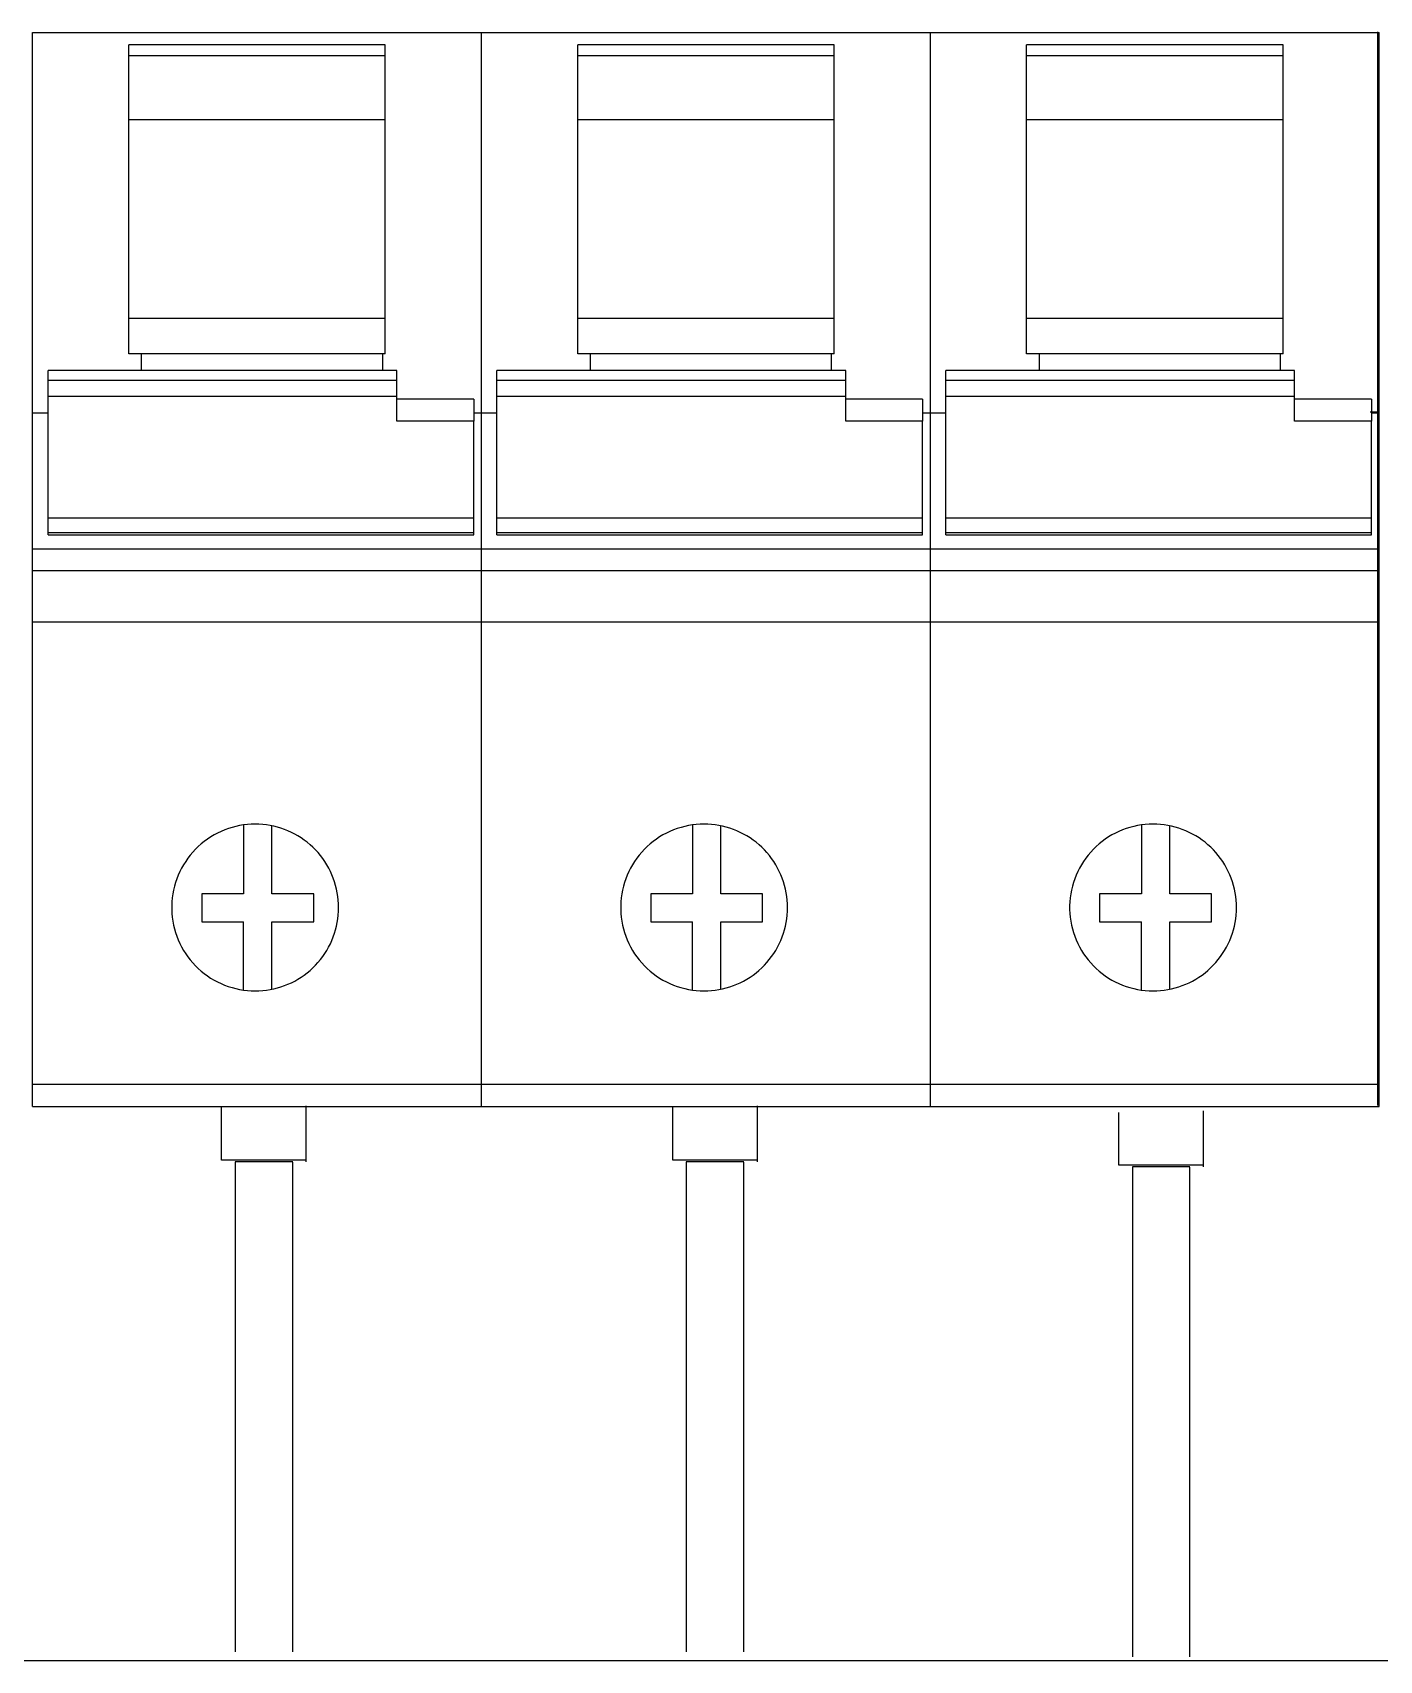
# Model space of a CAD drawing. Header units: millimetres. Extents: x 3609 to 5941, y 2453 to 3731.
# Drawn here: x 4321.2 to 4371.5, y 2543.6 to 2604.4 of the extents above; entities that cross this region are included whole.
import ezdxf

# ---------------------------------------------------------------- set-up
doc = ezdxf.new("R2010")
doc.units = ezdxf.units.MM

msp = doc.modelspace()

# ---------------------------------------------------------------- linework, layer by layer
for p, q in [((4321.211, 2590.189), (4321.211, 2604.393)), ((4321.211, 2604.393), (4337.97, 2604.393)), ((4324.802, 2592.389), (4324.802, 2603.936)), ((4334.379, 2603.936), (4324.802, 2603.936)), ((4334.379, 2592.389), (4334.379, 2603.936)), ((4337.97, 2590.189), (4337.97, 2604.393)), ((4337.976, 2590.189), (4337.976, 2604.393)), ((4337.976, 2604.393), (4354.736, 2604.393)), ((4341.567, 2592.389), (4341.567, 2603.936)), ((4351.144, 2603.936), (4341.567, 2603.936)), ((4351.144, 2592.389), (4351.144, 2603.936)), ((4354.736, 2590.189), (4354.736, 2604.393)), ((4354.741, 2590.189), (4354.741, 2604.393)), ((4354.741, 2604.393), (4371.501, 2604.393)), ((4358.332, 2592.389), (4358.332, 2603.936)), ((4367.91, 2603.936), (4358.332, 2603.936)), ((4367.91, 2592.389), (4367.91, 2603.936)), ((4371.453, 2590.221), (4371.453, 2604.425)), ((4371.501, 2590.189), (4371.501, 2604.393)), ((4334.379, 2603.529), (4324.802, 2603.529)), ((4351.144, 2603.529), (4341.567, 2603.529)), ((4367.91, 2603.529), (4358.332, 2603.529)), ((4334.379, 2601.136), (4324.802, 2601.136)), ((4351.144, 2601.136), (4341.567, 2601.136)), ((4367.91, 2601.136), (4358.332, 2601.136)), ((4324.802, 2593.728), (4334.379, 2593.728)), ((4341.567, 2593.728), (4351.144, 2593.728)), ((4358.332, 2593.728), (4367.91, 2593.728)), ((4325.281, 2592.389), (4324.802, 2592.389)), ((4334.283, 2592.389), (4325.281, 2592.389)), ((4325.281, 2591.765), (4325.281, 2592.389)), ((4334.379, 2592.389), (4334.283, 2592.389)), ((4334.283, 2591.765), (4334.283, 2592.389)), ((4342.046, 2592.389), (4341.567, 2592.389)), ((4351.049, 2592.389), (4342.046, 2592.389)), ((4342.046, 2591.765), (4342.046, 2592.389)), ((4351.144, 2592.389), (4351.049, 2592.389)), ((4351.049, 2591.765), (4351.049, 2592.389)), ((4358.811, 2592.389), (4358.332, 2592.389)), ((4367.814, 2592.389), (4358.811, 2592.389)), ((4358.811, 2591.765), (4358.811, 2592.389)), ((4367.91, 2592.389), (4367.814, 2592.389)), ((4367.814, 2591.765), (4367.814, 2592.389)), ((4334.81, 2591.765), (4321.785, 2591.765)), ((4321.785, 2591.408), (4321.785, 2591.765)), ((4334.81, 2591.408), (4334.81, 2591.765)), ((4351.575, 2591.765), (4338.55, 2591.765)), ((4338.55, 2591.408), (4338.55, 2591.765)), ((4351.575, 2591.408), (4351.575, 2591.765)), ((4368.341, 2591.765), (4355.316, 2591.765)), ((4355.316, 2591.408), (4355.316, 2591.765)), ((4368.341, 2591.408), (4368.341, 2591.765)), ((4321.785, 2590.809), (4321.785, 2591.408)), ((4321.785, 2591.408), (4334.81, 2591.408)), ((4334.81, 2590.809), (4334.81, 2591.408)), ((4337.97, 2585.103), (4337.97, 2591.478)), ((4338.55, 2590.809), (4338.55, 2591.408)), ((4338.55, 2591.408), (4351.575, 2591.408)), ((4351.575, 2590.809), (4351.575, 2591.408)), ((4354.736, 2585.103), (4354.736, 2591.478)), ((4355.316, 2590.809), (4355.316, 2591.408)), ((4355.316, 2591.408), (4368.341, 2591.408)), ((4368.341, 2590.809), (4368.341, 2591.408)), ((4371.453, 2585.136), (4371.453, 2591.51)), ((4371.501, 2585.103), (4371.501, 2591.478)), ((4321.785, 2590.809), (4334.81, 2590.809)), ((4321.785, 2590.616), (4321.785, 2590.809)), ((4321.785, 2590.413), (4321.785, 2590.616)), ((4334.81, 2590.687), (4334.81, 2590.809)), ((4337.683, 2590.701), (4334.81, 2590.701)), ((4334.81, 2590.56), (4334.81, 2590.687)), ((4334.81, 2590.43), (4334.81, 2590.56)), ((4337.683, 2590.701), (4337.683, 2589.874)), ((4338.55, 2590.809), (4351.575, 2590.809)), ((4338.55, 2590.616), (4338.55, 2590.809)), ((4338.55, 2590.413), (4338.55, 2590.616)), ((4351.575, 2590.687), (4351.575, 2590.809)), ((4354.448, 2590.701), (4351.575, 2590.701)), ((4351.575, 2590.56), (4351.575, 2590.687)), ((4351.575, 2590.43), (4351.575, 2590.56)), ((4354.448, 2590.701), (4354.448, 2589.874)), ((4355.316, 2590.809), (4368.341, 2590.809)), ((4355.316, 2590.616), (4355.316, 2590.809)), ((4355.316, 2590.413), (4355.316, 2590.616)), ((4368.341, 2590.687), (4368.341, 2590.809)), ((4371.214, 2590.701), (4368.341, 2590.701)), ((4368.341, 2590.56), (4368.341, 2590.687)), ((4368.341, 2590.43), (4368.341, 2590.56)), ((4371.214, 2590.701), (4371.214, 2589.874)), ((4321.211, 2585.103), (4321.211, 2590.189)), ((4321.211, 2590.189), (4321.785, 2590.189)), ((4321.785, 2590.201), (4321.785, 2590.413)), ((4321.785, 2589.982), (4321.785, 2590.201)), ((4321.785, 2589.755), (4321.785, 2589.982)), ((4334.81, 2590.296), (4334.81, 2590.43)), ((4334.81, 2590.158), (4334.81, 2590.296)), ((4334.81, 2590.017), (4334.81, 2590.158)), ((4334.81, 2589.874), (4334.81, 2590.017)), ((4337.683, 2589.874), (4334.81, 2589.874)), ((4337.683, 2590.189), (4337.97, 2590.189)), ((4337.683, 2589.698), (4337.683, 2589.874)), ((4337.976, 2585.103), (4337.976, 2590.189)), ((4337.976, 2590.189), (4338.55, 2590.189)), ((4338.55, 2590.201), (4338.55, 2590.413)), ((4338.55, 2589.982), (4338.55, 2590.201)), ((4338.55, 2589.755), (4338.55, 2589.982)), ((4351.575, 2590.296), (4351.575, 2590.43)), ((4351.575, 2590.158), (4351.575, 2590.296)), ((4351.575, 2590.017), (4351.575, 2590.158)), ((4351.575, 2589.874), (4351.575, 2590.017)), ((4354.448, 2589.874), (4351.575, 2589.874)), ((4354.448, 2590.189), (4354.736, 2590.189)), ((4354.448, 2589.698), (4354.448, 2589.874)), ((4354.741, 2585.103), (4354.741, 2590.189)), ((4354.741, 2590.189), (4355.316, 2590.189)), ((4355.316, 2590.201), (4355.316, 2590.413)), ((4355.316, 2589.982), (4355.316, 2590.201)), ((4355.316, 2589.755), (4355.316, 2589.982)), ((4368.341, 2590.296), (4368.341, 2590.43)), ((4368.341, 2590.158), (4368.341, 2590.296)), ((4368.341, 2590.017), (4368.341, 2590.158)), ((4368.341, 2589.874), (4368.341, 2590.017)), ((4371.214, 2589.874), (4368.341, 2589.874)), ((4371.166, 2590.221), (4371.453, 2590.221)), ((4371.214, 2590.189), (4371.501, 2590.189)), ((4371.214, 2589.698), (4371.214, 2589.874)), ((4321.785, 2589.521), (4321.785, 2589.755)), ((4321.785, 2589.282), (4321.785, 2589.521)), ((4321.785, 2589.037), (4321.785, 2589.282)), ((4337.683, 2589.519), (4337.683, 2589.698)), ((4337.683, 2589.336), (4337.683, 2589.519)), ((4337.683, 2589.151), (4337.683, 2589.336)), ((4338.55, 2589.521), (4338.55, 2589.755)), ((4338.55, 2589.282), (4338.55, 2589.521)), ((4338.55, 2589.037), (4338.55, 2589.282)), ((4354.448, 2589.519), (4354.448, 2589.698)), ((4354.448, 2589.336), (4354.448, 2589.519)), ((4354.448, 2589.151), (4354.448, 2589.336)), ((4355.316, 2589.521), (4355.316, 2589.755)), ((4355.316, 2589.282), (4355.316, 2589.521)), ((4355.316, 2589.037), (4355.316, 2589.282)), ((4371.214, 2589.519), (4371.214, 2589.698)), ((4371.214, 2589.336), (4371.214, 2589.519)), ((4371.214, 2589.151), (4371.214, 2589.336)), ((4321.785, 2588.788), (4321.785, 2589.037)), ((4321.785, 2588.536), (4321.785, 2588.788)), ((4337.683, 2588.962), (4337.683, 2589.151)), ((4337.683, 2588.772), (4337.683, 2588.962)), ((4337.683, 2588.579), (4337.683, 2588.772)), ((4338.55, 2588.788), (4338.55, 2589.037)), ((4338.55, 2588.536), (4338.55, 2588.788)), ((4354.448, 2588.962), (4354.448, 2589.151)), ((4354.448, 2588.772), (4354.448, 2588.962)), ((4354.448, 2588.579), (4354.448, 2588.772)), ((4355.316, 2588.788), (4355.316, 2589.037)), ((4355.316, 2588.536), (4355.316, 2588.788)), ((4371.214, 2588.962), (4371.214, 2589.151)), ((4371.214, 2588.772), (4371.214, 2588.962)), ((4371.214, 2588.579), (4371.214, 2588.772)), ((4321.785, 2588.282), (4321.785, 2588.536)), ((4321.785, 2588.026), (4321.785, 2588.282)), ((4321.785, 2587.77), (4321.785, 2588.026)), ((4337.683, 2588.386), (4337.683, 2588.579)), ((4337.683, 2588.191), (4337.683, 2588.386)), ((4337.683, 2587.995), (4337.683, 2588.191)), ((4338.55, 2588.282), (4338.55, 2588.536)), ((4338.55, 2588.026), (4338.55, 2588.282)), ((4338.55, 2587.77), (4338.55, 2588.026)), ((4354.448, 2588.386), (4354.448, 2588.579)), ((4354.448, 2588.191), (4354.448, 2588.386)), ((4354.448, 2587.995), (4354.448, 2588.191)), ((4355.316, 2588.282), (4355.316, 2588.536)), ((4355.316, 2588.026), (4355.316, 2588.282)), ((4355.316, 2587.77), (4355.316, 2588.026)), ((4371.214, 2588.386), (4371.214, 2588.579)), ((4371.214, 2588.191), (4371.214, 2588.386)), ((4371.214, 2587.995), (4371.214, 2588.191)), ((4321.785, 2587.514), (4321.785, 2587.77)), ((4321.785, 2587.259), (4321.785, 2587.514)), ((4337.683, 2587.799), (4337.683, 2587.995)), ((4337.683, 2587.603), (4337.683, 2587.799)), ((4337.683, 2587.408), (4337.683, 2587.603)), ((4338.55, 2587.514), (4338.55, 2587.77)), ((4338.55, 2587.259), (4338.55, 2587.514)), ((4354.448, 2587.799), (4354.448, 2587.995)), ((4354.448, 2587.603), (4354.448, 2587.799)), ((4354.448, 2587.408), (4354.448, 2587.603)), ((4355.316, 2587.514), (4355.316, 2587.77)), ((4355.316, 2587.259), (4355.316, 2587.514)), ((4371.214, 2587.799), (4371.214, 2587.995)), ((4371.214, 2587.603), (4371.214, 2587.799)), ((4371.214, 2587.408), (4371.214, 2587.603)), ((4321.785, 2587.006), (4321.785, 2587.259)), ((4321.785, 2586.756), (4321.785, 2587.006)), ((4337.683, 2587.214), (4337.683, 2587.408)), ((4337.683, 2587.021), (4337.683, 2587.214)), ((4337.683, 2586.829), (4337.683, 2587.021)), ((4337.683, 2586.64), (4337.683, 2586.829)), ((4338.55, 2587.006), (4338.55, 2587.259)), ((4338.55, 2586.756), (4338.55, 2587.006)), ((4354.448, 2587.214), (4354.448, 2587.408)), ((4354.448, 2587.021), (4354.448, 2587.214)), ((4354.448, 2586.829), (4354.448, 2587.021)), ((4354.448, 2586.64), (4354.448, 2586.829)), ((4355.316, 2587.006), (4355.316, 2587.259)), ((4355.316, 2586.756), (4355.316, 2587.006)), ((4371.214, 2587.214), (4371.214, 2587.408)), ((4371.214, 2587.021), (4371.214, 2587.214)), ((4371.214, 2586.829), (4371.214, 2587.021)), ((4371.214, 2586.64), (4371.214, 2586.829)), ((4321.785, 2586.51), (4321.785, 2586.756)), ((4321.785, 2586.268), (4321.785, 2586.51)), ((4321.785, 2586.268), (4337.683, 2586.268)), ((4321.785, 2585.722), (4321.785, 2586.268)), ((4337.683, 2586.452), (4337.683, 2586.64)), ((4337.683, 2586.268), (4337.683, 2586.452)), ((4337.683, 2585.722), (4337.683, 2586.268)), ((4338.55, 2586.51), (4338.55, 2586.756)), ((4338.55, 2586.268), (4338.55, 2586.51)), ((4338.55, 2586.268), (4354.448, 2586.268)), ((4338.55, 2585.722), (4338.55, 2586.268)), ((4354.448, 2586.452), (4354.448, 2586.64)), ((4354.448, 2586.268), (4354.448, 2586.452)), ((4354.448, 2585.722), (4354.448, 2586.268)), ((4355.316, 2586.51), (4355.316, 2586.756)), ((4355.316, 2586.268), (4355.316, 2586.51)), ((4355.316, 2586.268), (4371.214, 2586.268)), ((4355.316, 2585.722), (4355.316, 2586.268)), ((4371.214, 2586.452), (4371.214, 2586.64)), ((4371.214, 2586.268), (4371.214, 2586.452)), ((4371.214, 2585.722), (4371.214, 2586.268)), ((4321.785, 2585.63), (4321.785, 2585.722)), ((4321.785, 2585.722), (4337.683, 2585.722)), ((4321.785, 2585.63), (4337.683, 2585.63)), ((4337.683, 2585.63), (4337.683, 2585.722)), ((4338.55, 2585.63), (4338.55, 2585.722)), ((4338.55, 2585.722), (4354.448, 2585.722)), ((4338.55, 2585.63), (4354.448, 2585.63)), ((4354.448, 2585.63), (4354.448, 2585.722)), ((4355.316, 2585.63), (4355.316, 2585.722)), ((4355.316, 2585.722), (4371.214, 2585.722)), ((4355.316, 2585.63), (4371.214, 2585.63)), ((4371.214, 2585.63), (4371.214, 2585.722)), ((4321.211, 2584.297), (4321.211, 2585.103)), ((4321.211, 2585.103), (4337.97, 2585.103)), ((4337.97, 2584.297), (4337.97, 2585.103)), ((4337.976, 2584.297), (4337.976, 2585.103)), ((4337.976, 2585.103), (4354.736, 2585.103)), ((4354.736, 2584.297), (4354.736, 2585.103)), ((4354.741, 2584.297), (4354.741, 2585.103)), ((4354.741, 2585.103), (4371.501, 2585.103)), ((4371.453, 2584.33), (4371.453, 2585.136)), ((4371.501, 2584.297), (4371.501, 2585.103)), ((4321.211, 2582.382), (4321.211, 2584.297)), ((4321.211, 2584.297), (4337.97, 2584.297)), ((4337.97, 2582.382), (4337.97, 2584.297)), ((4337.976, 2582.382), (4337.976, 2584.297)), ((4337.976, 2584.297), (4354.736, 2584.297)), ((4354.736, 2582.382), (4354.736, 2584.297)), ((4354.741, 2582.382), (4354.741, 2584.297)), ((4354.741, 2584.297), (4371.501, 2584.297)), ((4371.453, 2582.414), (4371.453, 2584.33)), ((4371.501, 2582.382), (4371.501, 2584.297)), ((4321.211, 2565.111), (4321.211, 2582.382)), ((4321.211, 2582.382), (4337.97, 2582.382)), ((4337.97, 2565.111), (4337.97, 2582.382)), ((4337.976, 2565.111), (4337.976, 2582.382)), ((4337.976, 2582.382), (4354.736, 2582.382)), ((4354.736, 2565.111), (4354.736, 2582.382)), ((4354.741, 2565.111), (4354.741, 2582.382)), ((4354.741, 2582.382), (4371.501, 2582.382)), ((4371.453, 2565.144), (4371.453, 2582.414)), ((4371.501, 2565.111), (4371.501, 2582.382)), ((4328.519, 2574.658), (4328.382, 2574.608)), ((4328.659, 2574.702), (4328.519, 2574.658)), ((4328.8, 2574.739), (4328.659, 2574.702)), ((4328.942, 2574.769), (4328.8, 2574.739)), ((4329.085, 2574.793), (4328.942, 2574.769)), ((4329.23, 2574.81), (4329.085, 2574.793)), ((4329.091, 2574.793), (4329.091, 2572.226)), ((4329.375, 2574.82), (4329.23, 2574.81)), ((4329.522, 2574.823), (4329.375, 2574.82)), ((4329.662, 2574.82), (4329.522, 2574.823)), ((4329.802, 2574.811), (4329.662, 2574.82)), ((4329.94, 2574.795), (4329.802, 2574.811)), ((4330.077, 2574.774), (4329.94, 2574.795)), ((4330.214, 2574.746), (4330.077, 2574.774)), ((4330.144, 2572.226), (4330.144, 2574.761)), ((4330.349, 2574.711), (4330.214, 2574.746)), ((4330.483, 2574.671), (4330.349, 2574.711)), ((4330.616, 2574.625), (4330.483, 2574.671)), ((4345.285, 2574.658), (4345.147, 2574.608)), ((4345.424, 2574.702), (4345.285, 2574.658)), ((4345.565, 2574.739), (4345.424, 2574.702)), ((4345.707, 2574.769), (4345.565, 2574.739)), ((4345.851, 2574.793), (4345.707, 2574.769)), ((4345.995, 2574.81), (4345.851, 2574.793)), ((4345.856, 2574.793), (4345.856, 2572.226)), ((4346.14, 2574.82), (4345.995, 2574.81)), ((4346.287, 2574.823), (4346.14, 2574.82)), ((4346.428, 2574.82), (4346.287, 2574.823)), ((4346.567, 2574.811), (4346.428, 2574.82)), ((4346.705, 2574.795), (4346.567, 2574.811)), ((4346.842, 2574.774), (4346.705, 2574.795)), ((4346.979, 2574.746), (4346.842, 2574.774)), ((4346.91, 2572.226), (4346.91, 2574.761)), ((4347.115, 2574.711), (4346.979, 2574.746)), ((4347.249, 2574.671), (4347.115, 2574.711)), ((4347.381, 2574.625), (4347.249, 2574.671)), ((4362.05, 2574.658), (4361.912, 2574.608)), ((4362.189, 2574.702), (4362.05, 2574.658)), ((4362.331, 2574.739), (4362.189, 2574.702)), ((4362.473, 2574.769), (4362.331, 2574.739)), ((4362.616, 2574.793), (4362.473, 2574.769)), ((4362.76, 2574.81), (4362.616, 2574.793)), ((4362.621, 2574.793), (4362.621, 2572.226)), ((4362.906, 2574.82), (4362.76, 2574.81)), ((4363.052, 2574.823), (4362.906, 2574.82)), ((4363.193, 2574.82), (4363.052, 2574.823)), ((4363.332, 2574.811), (4363.193, 2574.82)), ((4363.47, 2574.795), (4363.332, 2574.811)), ((4363.608, 2574.774), (4363.47, 2574.795)), ((4363.744, 2574.746), (4363.608, 2574.774)), ((4363.675, 2572.226), (4363.675, 2574.761)), ((4363.88, 2574.711), (4363.744, 2574.746)), ((4364.014, 2574.671), (4363.88, 2574.711)), ((4364.146, 2574.625), (4364.014, 2574.671)), ((4327.507, 2574.085), (4327.398, 2573.988)), ((4327.62, 2574.176), (4327.507, 2574.085)), ((4327.738, 2574.263), (4327.62, 2574.176)), ((4327.86, 2574.344), (4327.738, 2574.263)), ((4327.986, 2574.419), (4327.86, 2574.344)), ((4328.115, 2574.488), (4327.986, 2574.419)), ((4328.247, 2574.551), (4328.115, 2574.488)), ((4328.382, 2574.608), (4328.247, 2574.551)), ((4330.746, 2574.573), (4330.616, 2574.625)), ((4330.873, 2574.515), (4330.746, 2574.573)), ((4330.998, 2574.452), (4330.873, 2574.515)), ((4331.12, 2574.383), (4330.998, 2574.452)), ((4331.238, 2574.308), (4331.12, 2574.383)), ((4331.353, 2574.229), (4331.238, 2574.308)), ((4331.465, 2574.144), (4331.353, 2574.229)), ((4331.572, 2574.054), (4331.465, 2574.144)), ((4331.675, 2573.96), (4331.572, 2574.054)), ((4344.272, 2574.085), (4344.163, 2573.988)), ((4344.386, 2574.176), (4344.272, 2574.085)), ((4344.504, 2574.263), (4344.386, 2574.176)), ((4344.625, 2574.344), (4344.504, 2574.263)), ((4344.751, 2574.419), (4344.625, 2574.344)), ((4344.88, 2574.488), (4344.751, 2574.419)), ((4345.012, 2574.551), (4344.88, 2574.488)), ((4345.147, 2574.608), (4345.012, 2574.551)), ((4347.511, 2574.573), (4347.381, 2574.625)), ((4347.639, 2574.515), (4347.511, 2574.573)), ((4347.763, 2574.452), (4347.639, 2574.515)), ((4347.885, 2574.383), (4347.763, 2574.452)), ((4348.003, 2574.308), (4347.885, 2574.383)), ((4348.118, 2574.229), (4348.003, 2574.308)), ((4348.23, 2574.144), (4348.118, 2574.229)), ((4348.337, 2574.054), (4348.23, 2574.144)), ((4348.441, 2573.96), (4348.337, 2574.054)), ((4361.037, 2574.085), (4360.928, 2573.988)), ((4361.151, 2574.176), (4361.037, 2574.085)), ((4361.269, 2574.263), (4361.151, 2574.176)), ((4361.391, 2574.344), (4361.269, 2574.263)), ((4361.516, 2574.419), (4361.391, 2574.344)), ((4361.645, 2574.488), (4361.516, 2574.419)), ((4361.777, 2574.551), (4361.645, 2574.488)), ((4361.912, 2574.608), (4361.777, 2574.551)), ((4364.276, 2574.573), (4364.146, 2574.625)), ((4364.404, 2574.515), (4364.276, 2574.573)), ((4364.529, 2574.452), (4364.404, 2574.515)), ((4364.65, 2574.383), (4364.529, 2574.452)), ((4364.769, 2574.308), (4364.65, 2574.383)), ((4364.884, 2574.229), (4364.769, 2574.308)), ((4364.995, 2574.144), (4364.884, 2574.229)), ((4365.103, 2574.054), (4364.995, 2574.144)), ((4365.206, 2573.96), (4365.103, 2574.054)), ((4326.926, 2573.431), (4326.847, 2573.307)), ((4327.01, 2573.551), (4326.926, 2573.431)), ((4327.099, 2573.667), (4327.01, 2573.551)), ((4327.194, 2573.779), (4327.099, 2573.667)), ((4327.293, 2573.886), (4327.194, 2573.779)), ((4327.398, 2573.988), (4327.293, 2573.886)), ((4331.774, 2573.861), (4331.675, 2573.96)), ((4331.869, 2573.758), (4331.774, 2573.861)), ((4331.959, 2573.65), (4331.869, 2573.758)), ((4332.043, 2573.539), (4331.959, 2573.65)), ((4332.123, 2573.424), (4332.043, 2573.539)), ((4343.691, 2573.431), (4343.613, 2573.307)), ((4343.775, 2573.551), (4343.691, 2573.431)), ((4343.864, 2573.667), (4343.775, 2573.551)), ((4343.959, 2573.779), (4343.864, 2573.667)), ((4344.059, 2573.886), (4343.959, 2573.779)), ((4344.163, 2573.988), (4344.059, 2573.886)), ((4348.54, 2573.861), (4348.441, 2573.96)), ((4348.634, 2573.758), (4348.54, 2573.861)), ((4348.724, 2573.65), (4348.634, 2573.758)), ((4348.809, 2573.539), (4348.724, 2573.65)), ((4348.888, 2573.424), (4348.809, 2573.539)), ((4360.456, 2573.431), (4360.378, 2573.307)), ((4360.54, 2573.551), (4360.456, 2573.431)), ((4360.63, 2573.667), (4360.54, 2573.551)), ((4360.724, 2573.779), (4360.63, 2573.667)), ((4360.824, 2573.886), (4360.724, 2573.779)), ((4360.928, 2573.988), (4360.824, 2573.886)), ((4365.305, 2573.861), (4365.206, 2573.96)), ((4365.399, 2573.758), (4365.305, 2573.861)), ((4365.489, 2573.65), (4365.399, 2573.758)), ((4365.574, 2573.539), (4365.489, 2573.65)), ((4365.654, 2573.424), (4365.574, 2573.539)), ((4326.65, 2572.917), (4326.596, 2572.782)), ((4326.709, 2573.05), (4326.65, 2572.917)), ((4326.775, 2573.18), (4326.709, 2573.05)), ((4326.847, 2573.307), (4326.775, 2573.18)), ((4332.197, 2573.305), (4332.123, 2573.424)), ((4332.267, 2573.184), (4332.197, 2573.305)), ((4332.33, 2573.059), (4332.267, 2573.184)), ((4332.388, 2572.932), (4332.33, 2573.059)), ((4332.44, 2572.801), (4332.388, 2572.932)), ((4343.415, 2572.917), (4343.361, 2572.782)), ((4343.475, 2573.05), (4343.415, 2572.917)), ((4343.541, 2573.18), (4343.475, 2573.05)), ((4343.613, 2573.307), (4343.541, 2573.18)), ((4348.963, 2573.305), (4348.888, 2573.424)), ((4349.032, 2573.184), (4348.963, 2573.305)), ((4349.095, 2573.059), (4349.032, 2573.184)), ((4349.153, 2572.932), (4349.095, 2573.059)), ((4349.205, 2572.801), (4349.153, 2572.932)), ((4360.18, 2572.917), (4360.127, 2572.782)), ((4360.24, 2573.05), (4360.18, 2572.917)), ((4360.306, 2573.18), (4360.24, 2573.05)), ((4360.378, 2573.307), (4360.306, 2573.18)), ((4365.728, 2573.305), (4365.654, 2573.424)), ((4365.797, 2573.184), (4365.728, 2573.305)), ((4365.861, 2573.059), (4365.797, 2573.184)), ((4365.918, 2572.932), (4365.861, 2573.059)), ((4365.971, 2572.801), (4365.918, 2572.932)), ((4326.447, 2572.216), (4326.427, 2572.071)), ((4326.475, 2572.36), (4326.447, 2572.216)), ((4326.509, 2572.503), (4326.475, 2572.36)), ((4326.549, 2572.643), (4326.509, 2572.503)), ((4326.596, 2572.782), (4326.549, 2572.643)), ((4327.528, 2572.226), (4327.528, 2571.172)), ((4329.091, 2572.226), (4327.528, 2572.226)), ((4331.707, 2572.226), (4330.144, 2572.226)), ((4331.707, 2571.172), (4331.707, 2572.226)), ((4332.486, 2572.669), (4332.44, 2572.801)), ((4332.526, 2572.535), (4332.486, 2572.669)), ((4332.56, 2572.4), (4332.526, 2572.535)), ((4332.588, 2572.263), (4332.56, 2572.4)), ((4332.61, 2572.126), (4332.588, 2572.263)), ((4343.213, 2572.216), (4343.192, 2572.071)), ((4343.24, 2572.36), (4343.213, 2572.216)), ((4343.274, 2572.503), (4343.24, 2572.36)), ((4343.314, 2572.643), (4343.274, 2572.503)), ((4343.361, 2572.782), (4343.314, 2572.643)), ((4344.293, 2572.226), (4344.293, 2571.172)), ((4345.856, 2572.226), (4344.293, 2572.226)), ((4348.473, 2572.226), (4346.91, 2572.226)), ((4348.473, 2571.172), (4348.473, 2572.226)), ((4349.251, 2572.669), (4349.205, 2572.801)), ((4349.292, 2572.535), (4349.251, 2572.669)), ((4349.326, 2572.4), (4349.292, 2572.535)), ((4349.354, 2572.263), (4349.326, 2572.4)), ((4349.375, 2572.126), (4349.354, 2572.263)), ((4359.978, 2572.216), (4359.957, 2572.071)), ((4360.005, 2572.36), (4359.978, 2572.216)), ((4360.039, 2572.503), (4360.005, 2572.36)), ((4360.08, 2572.643), (4360.039, 2572.503)), ((4360.127, 2572.782), (4360.08, 2572.643)), ((4361.058, 2572.226), (4361.058, 2571.172)), ((4362.621, 2572.226), (4361.058, 2572.226)), ((4365.238, 2572.226), (4363.675, 2572.226)), ((4365.238, 2571.172), (4365.238, 2572.226)), ((4366.017, 2572.669), (4365.971, 2572.801)), ((4366.057, 2572.535), (4366.017, 2572.669)), ((4366.091, 2572.4), (4366.057, 2572.535)), ((4366.119, 2572.263), (4366.091, 2572.4)), ((4366.141, 2572.126), (4366.119, 2572.263)), ((4326.413, 2571.925), (4326.406, 2571.78)), ((4326.406, 2571.78), (4326.406, 2571.634)), ((4326.406, 2571.634), (4326.413, 2571.489)), ((4326.427, 2572.071), (4326.413, 2571.925)), ((4332.626, 2571.988), (4332.61, 2572.126)), ((4332.635, 2571.849), (4332.626, 2571.988)), ((4332.638, 2571.708), (4332.635, 2571.849)), ((4332.635, 2571.568), (4332.638, 2571.708)), ((4343.178, 2571.925), (4343.171, 2571.78)), ((4343.171, 2571.78), (4343.171, 2571.634)), ((4343.171, 2571.634), (4343.178, 2571.489)), ((4343.192, 2572.071), (4343.178, 2571.925)), ((4349.391, 2571.988), (4349.375, 2572.126)), ((4349.4, 2571.849), (4349.391, 2571.988)), ((4349.403, 2571.708), (4349.4, 2571.849)), ((4349.4, 2571.568), (4349.403, 2571.708)), ((4359.943, 2571.925), (4359.937, 2571.78)), ((4359.937, 2571.78), (4359.937, 2571.634)), ((4359.937, 2571.634), (4359.944, 2571.489)), ((4359.957, 2572.071), (4359.943, 2571.925)), ((4366.156, 2571.988), (4366.141, 2572.126)), ((4366.166, 2571.849), (4366.156, 2571.988)), ((4366.169, 2571.708), (4366.166, 2571.849)), ((4366.166, 2571.568), (4366.169, 2571.708)), ((4326.413, 2571.489), (4326.427, 2571.343)), ((4326.427, 2571.343), (4326.448, 2571.199)), ((4326.448, 2571.199), (4326.475, 2571.055)), ((4326.475, 2571.055), (4326.509, 2570.912)), ((4327.528, 2571.172), (4329.091, 2571.172)), ((4329.091, 2568.623), (4329.091, 2571.172)), ((4330.144, 2571.172), (4331.707, 2571.172)), ((4330.144, 2568.656), (4330.144, 2571.172)), ((4332.526, 2570.88), (4332.56, 2571.016)), ((4332.56, 2571.016), (4332.588, 2571.152)), ((4332.588, 2571.152), (4332.61, 2571.29)), ((4332.61, 2571.29), (4332.626, 2571.428)), ((4332.626, 2571.428), (4332.635, 2571.568)), ((4343.178, 2571.489), (4343.192, 2571.343)), ((4343.192, 2571.343), (4343.213, 2571.199)), ((4343.213, 2571.199), (4343.24, 2571.055)), ((4343.24, 2571.055), (4343.274, 2570.912)), ((4344.293, 2571.172), (4345.856, 2571.172)), ((4345.856, 2568.623), (4345.856, 2571.172)), ((4346.91, 2571.172), (4348.473, 2571.172)), ((4346.91, 2568.656), (4346.91, 2571.172)), ((4349.291, 2570.88), (4349.325, 2571.016)), ((4349.325, 2571.016), (4349.353, 2571.152)), ((4349.353, 2571.152), (4349.375, 2571.29)), ((4349.375, 2571.29), (4349.391, 2571.428)), ((4349.391, 2571.428), (4349.4, 2571.568)), ((4359.944, 2571.489), (4359.957, 2571.343)), ((4359.957, 2571.343), (4359.978, 2571.199)), ((4359.978, 2571.199), (4360.006, 2571.055)), ((4360.006, 2571.055), (4360.04, 2570.912)), ((4361.058, 2571.172), (4362.621, 2571.172)), ((4362.621, 2568.623), (4362.621, 2571.172)), ((4363.675, 2571.172), (4365.238, 2571.172)), ((4363.675, 2568.656), (4363.675, 2571.172)), ((4366.056, 2570.88), (4366.091, 2571.016)), ((4366.091, 2571.016), (4366.119, 2571.152)), ((4366.119, 2571.152), (4366.141, 2571.29)), ((4366.141, 2571.29), (4366.156, 2571.428)), ((4366.156, 2571.428), (4366.166, 2571.568)), ((4326.509, 2570.912), (4326.55, 2570.772)), ((4326.55, 2570.772), (4326.597, 2570.634)), ((4326.597, 2570.634), (4326.65, 2570.498)), ((4326.65, 2570.498), (4326.71, 2570.366)), ((4332.329, 2570.356), (4332.387, 2570.483)), ((4332.387, 2570.483), (4332.439, 2570.613)), ((4332.439, 2570.613), (4332.486, 2570.746)), ((4332.486, 2570.746), (4332.526, 2570.88)), ((4343.274, 2570.912), (4343.315, 2570.772)), ((4343.315, 2570.772), (4343.362, 2570.634)), ((4343.362, 2570.634), (4343.415, 2570.498)), ((4343.415, 2570.498), (4343.475, 2570.366)), ((4349.094, 2570.356), (4349.152, 2570.483)), ((4349.152, 2570.483), (4349.205, 2570.613)), ((4349.205, 2570.613), (4349.251, 2570.746)), ((4349.251, 2570.746), (4349.291, 2570.88)), ((4360.04, 2570.912), (4360.08, 2570.772)), ((4360.08, 2570.772), (4360.127, 2570.634)), ((4360.127, 2570.634), (4360.181, 2570.498)), ((4360.181, 2570.498), (4360.24, 2570.366)), ((4365.86, 2570.356), (4365.918, 2570.483)), ((4365.918, 2570.483), (4365.97, 2570.613)), ((4365.97, 2570.613), (4366.016, 2570.746)), ((4366.016, 2570.746), (4366.056, 2570.88)), ((4326.71, 2570.366), (4326.776, 2570.236)), ((4326.776, 2570.236), (4326.848, 2570.109)), ((4326.848, 2570.109), (4326.926, 2569.985)), ((4326.926, 2569.985), (4327.01, 2569.866)), ((4327.01, 2569.866), (4327.099, 2569.75)), ((4331.957, 2569.765), (4332.042, 2569.876)), ((4332.042, 2569.876), (4332.122, 2569.991)), ((4332.122, 2569.991), (4332.196, 2570.109)), ((4332.196, 2570.109), (4332.265, 2570.231)), ((4332.265, 2570.231), (4332.329, 2570.356)), ((4343.475, 2570.366), (4343.541, 2570.236)), ((4343.541, 2570.236), (4343.613, 2570.109)), ((4343.613, 2570.109), (4343.691, 2569.985)), ((4343.691, 2569.985), (4343.775, 2569.866)), ((4343.775, 2569.866), (4343.864, 2569.75)), ((4348.722, 2569.765), (4348.807, 2569.876)), ((4348.807, 2569.876), (4348.887, 2569.991)), ((4348.887, 2569.991), (4348.962, 2570.109)), ((4348.962, 2570.109), (4349.031, 2570.231)), ((4349.031, 2570.231), (4349.094, 2570.356)), ((4360.24, 2570.366), (4360.306, 2570.236)), ((4360.306, 2570.236), (4360.378, 2570.109)), ((4360.378, 2570.109), (4360.456, 2569.985)), ((4360.456, 2569.985), (4360.54, 2569.866)), ((4360.54, 2569.866), (4360.629, 2569.75)), ((4365.488, 2569.765), (4365.572, 2569.876)), ((4365.572, 2569.876), (4365.652, 2569.991)), ((4365.652, 2569.991), (4365.727, 2570.109)), ((4365.727, 2570.109), (4365.796, 2570.231)), ((4365.796, 2570.231), (4365.86, 2570.356)), ((4327.099, 2569.75), (4327.193, 2569.638)), ((4327.193, 2569.638), (4327.293, 2569.531)), ((4327.293, 2569.531), (4327.397, 2569.429)), ((4327.397, 2569.429), (4327.506, 2569.333)), ((4327.506, 2569.333), (4327.619, 2569.241)), ((4327.619, 2569.241), (4327.737, 2569.155)), ((4331.237, 2569.107), (4331.352, 2569.187)), ((4331.352, 2569.187), (4331.463, 2569.271)), ((4331.463, 2569.271), (4331.57, 2569.361)), ((4331.57, 2569.361), (4331.674, 2569.455)), ((4331.674, 2569.455), (4331.773, 2569.554)), ((4331.773, 2569.554), (4331.867, 2569.657)), ((4331.867, 2569.657), (4331.957, 2569.765)), ((4343.864, 2569.75), (4343.959, 2569.638)), ((4343.959, 2569.638), (4344.058, 2569.531)), ((4344.058, 2569.531), (4344.162, 2569.429)), ((4344.162, 2569.429), (4344.271, 2569.333)), ((4344.271, 2569.333), (4344.385, 2569.241)), ((4344.385, 2569.241), (4344.502, 2569.155)), ((4348.002, 2569.107), (4348.117, 2569.187)), ((4348.117, 2569.187), (4348.228, 2569.271)), ((4348.228, 2569.271), (4348.336, 2569.361)), ((4348.336, 2569.361), (4348.439, 2569.455)), ((4348.439, 2569.455), (4348.538, 2569.554)), ((4348.538, 2569.554), (4348.632, 2569.657)), ((4348.632, 2569.657), (4348.722, 2569.765)), ((4360.629, 2569.75), (4360.724, 2569.638)), ((4360.724, 2569.638), (4360.823, 2569.531)), ((4360.823, 2569.531), (4360.928, 2569.429)), ((4360.928, 2569.429), (4361.037, 2569.333)), ((4361.037, 2569.333), (4361.15, 2569.241)), ((4361.15, 2569.241), (4361.268, 2569.155)), ((4364.767, 2569.107), (4364.882, 2569.187)), ((4364.882, 2569.187), (4364.993, 2569.271)), ((4364.993, 2569.271), (4365.101, 2569.361)), ((4365.101, 2569.361), (4365.204, 2569.455)), ((4365.204, 2569.455), (4365.303, 2569.554)), ((4365.303, 2569.554), (4365.398, 2569.657)), ((4365.398, 2569.657), (4365.488, 2569.765)), ((4327.737, 2569.155), (4327.859, 2569.074)), ((4327.859, 2569.074), (4327.985, 2568.999)), ((4327.985, 2568.999), (4328.114, 2568.929)), ((4328.114, 2568.929), (4328.246, 2568.866)), ((4328.246, 2568.866), (4328.381, 2568.81)), ((4328.381, 2568.81), (4328.518, 2568.759)), ((4328.518, 2568.759), (4328.658, 2568.715)), ((4328.658, 2568.715), (4328.799, 2568.678)), ((4328.799, 2568.678), (4328.941, 2568.648)), ((4328.941, 2568.648), (4329.085, 2568.624)), ((4329.085, 2568.624), (4329.229, 2568.607)), ((4329.229, 2568.607), (4329.375, 2568.597)), ((4329.375, 2568.597), (4329.522, 2568.593)), ((4329.522, 2568.593), (4329.662, 2568.596)), ((4329.662, 2568.596), (4329.801, 2568.606)), ((4329.801, 2568.606), (4329.94, 2568.621)), ((4329.94, 2568.621), (4330.077, 2568.643)), ((4330.077, 2568.643), (4330.213, 2568.671)), ((4330.213, 2568.671), (4330.349, 2568.705)), ((4330.349, 2568.705), (4330.483, 2568.745)), ((4330.483, 2568.745), (4330.615, 2568.791)), ((4330.615, 2568.791), (4330.745, 2568.843)), ((4330.745, 2568.843), (4330.872, 2568.901)), ((4330.872, 2568.901), (4330.997, 2568.964)), ((4330.997, 2568.964), (4331.118, 2569.033)), ((4331.118, 2569.033), (4331.237, 2569.107)), ((4344.502, 2569.155), (4344.624, 2569.074)), ((4344.624, 2569.074), (4344.75, 2568.999)), ((4344.75, 2568.999), (4344.879, 2568.929)), ((4344.879, 2568.929), (4345.011, 2568.866)), ((4345.011, 2568.866), (4345.146, 2568.81)), ((4345.146, 2568.81), (4345.284, 2568.759)), ((4345.284, 2568.759), (4345.423, 2568.715)), ((4345.423, 2568.715), (4345.564, 2568.678)), ((4345.564, 2568.678), (4345.707, 2568.648)), ((4345.707, 2568.648), (4345.85, 2568.624)), ((4345.85, 2568.624), (4345.994, 2568.607)), ((4345.994, 2568.607), (4346.14, 2568.597)), ((4346.14, 2568.597), (4346.287, 2568.593)), ((4346.287, 2568.593), (4346.428, 2568.596)), ((4346.428, 2568.596), (4346.567, 2568.606)), ((4346.567, 2568.606), (4346.705, 2568.621)), ((4346.705, 2568.621), (4346.842, 2568.643)), ((4346.842, 2568.643), (4346.979, 2568.671)), ((4346.979, 2568.671), (4347.114, 2568.705)), ((4347.114, 2568.705), (4347.248, 2568.745)), ((4347.248, 2568.745), (4347.38, 2568.791)), ((4347.38, 2568.791), (4347.51, 2568.843)), ((4347.51, 2568.843), (4347.638, 2568.901)), ((4347.638, 2568.901), (4347.762, 2568.964)), ((4347.762, 2568.964), (4347.884, 2569.033)), ((4347.884, 2569.033), (4348.002, 2569.107)), ((4361.268, 2569.155), (4361.39, 2569.074)), ((4361.39, 2569.074), (4361.515, 2568.999)), ((4361.515, 2568.999), (4361.644, 2568.929)), ((4361.644, 2568.929), (4361.776, 2568.866)), ((4361.776, 2568.866), (4361.912, 2568.81)), ((4361.912, 2568.81), (4362.049, 2568.759)), ((4362.049, 2568.759), (4362.189, 2568.715)), ((4362.189, 2568.715), (4362.33, 2568.678)), ((4362.33, 2568.678), (4362.472, 2568.648)), ((4362.472, 2568.648), (4362.615, 2568.624)), ((4362.615, 2568.624), (4362.76, 2568.607)), ((4362.76, 2568.607), (4362.905, 2568.597)), ((4362.905, 2568.597), (4363.052, 2568.593)), ((4363.052, 2568.593), (4363.193, 2568.596)), ((4363.193, 2568.596), (4363.332, 2568.606)), ((4363.332, 2568.606), (4363.47, 2568.621)), ((4363.47, 2568.621), (4363.607, 2568.643)), ((4363.607, 2568.643), (4363.744, 2568.671)), ((4363.744, 2568.671), (4363.879, 2568.705)), ((4363.879, 2568.705), (4364.013, 2568.745)), ((4364.013, 2568.745), (4364.146, 2568.791)), ((4364.146, 2568.791), (4364.275, 2568.843)), ((4364.275, 2568.843), (4364.403, 2568.901)), ((4364.403, 2568.901), (4364.527, 2568.964)), ((4364.527, 2568.964), (4364.649, 2569.033)), ((4364.649, 2569.033), (4364.767, 2569.107)), ((4321.211, 2564.281), (4321.211, 2565.111)), ((4321.211, 2565.111), (4337.97, 2565.111)), ((4337.97, 2564.281), (4337.97, 2565.111)), ((4337.976, 2564.281), (4337.976, 2565.111)), ((4337.976, 2565.111), (4354.736, 2565.111)), ((4354.736, 2564.281), (4354.736, 2565.111)), ((4354.741, 2564.281), (4354.741, 2565.111)), ((4354.741, 2565.111), (4371.501, 2565.111)), ((4371.453, 2564.314), (4371.453, 2565.144)), ((4371.501, 2564.281), (4371.501, 2565.111)), ((4321.211, 2564.281), (4337.97, 2564.281)), ((4328.265, 2562.277), (4328.265, 2564.238)), ((4331.429, 2562.214), (4331.429, 2564.301)), ((4337.976, 2564.281), (4354.736, 2564.281)), ((4345.114, 2562.277), (4345.114, 2564.238)), ((4348.277, 2562.214), (4348.277, 2564.301)), ((4354.741, 2564.281), (4371.501, 2564.281)), ((4361.775, 2562.09), (4361.775, 2564.051)), ((4364.939, 2562.027), (4364.939, 2564.114)), ((4331.429, 2562.277), (4328.265, 2562.277)), ((4330.923, 2562.214), (4328.771, 2562.214)), ((4328.771, 2562.206), (4328.771, 2543.901)), ((4330.923, 2543.901), (4330.923, 2562.197)), ((4348.277, 2562.277), (4345.114, 2562.277)), ((4347.771, 2562.214), (4345.62, 2562.214)), ((4345.62, 2562.206), (4345.62, 2543.901)), ((4347.771, 2543.901), (4347.771, 2562.197)), ((4364.939, 2562.09), (4361.775, 2562.09)), ((4364.432, 2562.027), (4362.281, 2562.027)), ((4362.281, 2562.019), (4362.281, 2543.714)), ((4364.432, 2543.714), (4364.432, 2562.01)), ((4171.042, 2543.584), (4431.542, 2543.584))]:
    msp.add_line(p, q)

doc.saveas('drawing.dxf')
